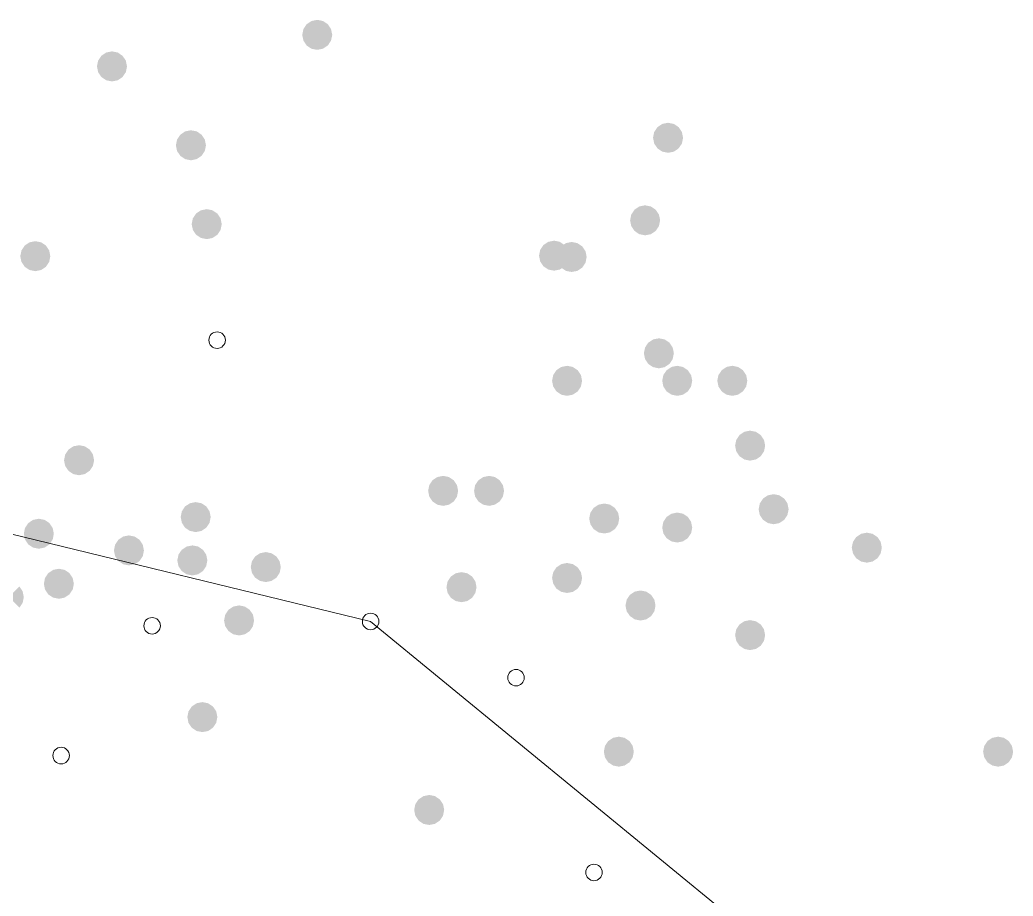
# Model space of a CAD drawing. Header units: millimetres. Extents: x 87938 to 265635, y 330093 to 434310.
# Drawn here: x 236757 to 238644, y 388779 to 390444 of the extents above; entities that cross this region are included whole.
import ezdxf

# ---------------------------------------------------------------- set-up
doc = ezdxf.new("R2010")
doc.units = ezdxf.units.MM

# ---------------------------------------------------------------- blocks, each defined once
blk = doc.blocks.new('A$C3F56660F')
at = {"lineweight": 0}
for p, q in [((5045.8, 7777.4), (4200, 7983.4)), ((5812.8, 7148.3), (5045.8, 7777.4))]:
    blk.add_line(p, q, dxfattribs=at)
for centre, start, end in [((4754.2, 8311.8), 0, 180), ((4754.2, 8311.8), 180, 0), ((5045.8, 7777.4), 0, 180), ((4630.7, 7769.2), 0, 180), ((5045.8, 7777.4), 180, 0), ((4630.7, 7769.2), 180, 0), ((5322, 7670.6), 0, 180), ((5322, 7670.6), 180, 0), ((4457.9, 7522.6), 0, 180), ((4457.9, 7522.6), 180, 0), ((5470.1, 7300.6), 0, 180), ((5470.1, 7300.6), 180, 0)]:
    blk.add_arc(centre, 15.7, start, end, dxfattribs=at)
for points in [[(4944.4, 8891.8), (4924.2, 8911.9), (4915.9, 8891.8), (4918.1, 8902.7)], [(4944.4, 8891.8), (4944.4, 8920.3), (4924.2, 8911.9), (4933.5, 8918.1)], [(4944.4, 8891.8), (4964.6, 8911.9), (4944.4, 8920.3), (4955.3, 8918.1)], [(4944.4, 8891.8), (4972.9, 8891.8), (4964.6, 8911.9), (4970.7, 8902.7)], [(4944.4, 8891.8), (4915.9, 8891.8), (4924.2, 8871.6), (4918.1, 8880.9)], [(4944.4, 8891.8), (4924.2, 8871.6), (4944.4, 8863.3), (4933.5, 8865.4)], [(4944.4, 8891.8), (4944.4, 8863.3), (4964.6, 8871.6), (4955.3, 8865.4)], [(4944.4, 8891.8), (4964.6, 8871.6), (4972.9, 8891.8), (4970.7, 8880.9)], [(4554.5, 8831.8), (4534.3, 8852), (4526, 8831.8), (4528.1, 8842.8)], [(4554.5, 8831.8), (4554.5, 8860.4), (4534.3, 8852), (4543.6, 8858.2)], [(4554.5, 8831.8), (4574.6, 8852), (4554.5, 8860.4), (4565.4, 8858.2)], [(4554.5, 8831.8), (4583, 8831.8), (4574.6, 8852), (4580.8, 8842.8)], [(4554.5, 8831.8), (4526, 8831.8), (4534.3, 8811.7), (4528.1, 8820.9)], [(4554.5, 8831.8), (4534.3, 8811.7), (4554.5, 8803.3), (4543.6, 8805.5)], [(4554.5, 8831.8), (4554.5, 8803.3), (4574.6, 8811.7), (4565.4, 8805.5)], [(4554.5, 8831.8), (4574.6, 8811.7), (4583, 8831.8), (4580.8, 8820.9)], [(5610.8, 8696.3), (5610.8, 8724.8), (5590.7, 8716.4), (5599.9, 8722.6)], [(5610.8, 8696.3), (5631, 8716.4), (5610.8, 8724.8), (5621.8, 8722.6)], [(4704.5, 8682), (4684.3, 8702.2), (4675.9, 8682), (4678.1, 8692.9)], [(4704.5, 8682), (4704.5, 8710.5), (4684.3, 8702.2), (4693.5, 8708.4)], [(4704.5, 8682), (4724.6, 8702.2), (4704.5, 8710.5), (4715.4, 8708.4)], [(4704.5, 8682), (4733, 8682), (4724.6, 8702.2), (4730.8, 8692.9)], [(5610.8, 8696.3), (5590.7, 8716.4), (5582.3, 8696.3), (5584.5, 8707.2)], [(5610.8, 8696.3), (5639.4, 8696.3), (5631, 8716.4), (5637.2, 8707.2)], [(4704.5, 8682), (4675.9, 8682), (4684.3, 8661.9), (4678.1, 8671.1)], [(4704.5, 8682), (4684.3, 8661.9), (4704.5, 8653.5), (4693.5, 8655.7)], [(4704.5, 8682), (4704.5, 8653.5), (4724.6, 8661.9), (4715.4, 8655.7)], [(4704.5, 8682), (4724.6, 8661.9), (4733, 8682), (4730.8, 8671.1)], [(5610.8, 8696.3), (5582.3, 8696.3), (5590.7, 8676.1), (5584.5, 8685.3)], [(5610.8, 8696.3), (5590.7, 8676.1), (5610.8, 8667.7), (5599.9, 8669.9)], [(5610.8, 8696.3), (5610.8, 8667.7), (5631, 8676.1), (5621.8, 8669.9)], [(5610.8, 8696.3), (5631, 8676.1), (5639.4, 8696.3), (5637.2, 8685.3)], [(5567.2, 8539.5), (5567.2, 8568), (5547.1, 8559.6), (5556.3, 8565.8)], [(5567.2, 8539.5), (5587.4, 8559.6), (5567.2, 8568), (5578.2, 8565.8)], [(4734.4, 8532.2), (4714.3, 8552.4), (4705.9, 8532.2), (4708.1, 8543.1)], [(4734.4, 8532.2), (4734.4, 8560.7), (4714.3, 8552.4), (4723.5, 8558.5)], [(4734.4, 8532.2), (4754.6, 8552.4), (4734.4, 8560.7), (4745.4, 8558.5)], [(4734.4, 8532.2), (4763, 8532.2), (4754.6, 8552.4), (4760.8, 8543.1)], [(5567.2, 8539.5), (5547.1, 8559.6), (5538.7, 8539.5), (5540.9, 8550.4)], [(5567.2, 8539.5), (5595.8, 8539.5), (5587.4, 8559.6), (5593.6, 8550.4)], [(4734.4, 8532.2), (4705.9, 8532.2), (4714.3, 8512), (4708.1, 8521.3)], [(4734.4, 8532.2), (4714.3, 8512), (4734.4, 8503.7), (4723.5, 8505.9)], [(4734.4, 8532.2), (4734.4, 8503.7), (4754.6, 8512), (4745.4, 8505.9)], [(4734.4, 8532.2), (4754.6, 8512), (4763, 8532.2), (4760.8, 8521.3)], [(5567.2, 8539.5), (5538.7, 8539.5), (5547.1, 8519.3), (5540.9, 8528.5)], [(5567.2, 8539.5), (5547.1, 8519.3), (5567.2, 8510.9), (5556.3, 8513.1)], [(5567.2, 8539.5), (5567.2, 8510.9), (5587.4, 8519.3), (5578.2, 8513.1)], [(5567.2, 8539.5), (5587.4, 8519.3), (5595.8, 8539.5), (5593.6, 8528.5)], [(4408.8, 8471.3), (4388.7, 8491.5), (4380.3, 8471.3), (4382.5, 8482.2)], [(4408.8, 8471.3), (4408.8, 8499.8), (4388.7, 8491.5), (4397.9, 8497.7)], [(4408.8, 8471.3), (4429, 8491.5), (4408.8, 8499.8), (4419.7, 8497.7)], [(4408.8, 8471.3), (4437.3, 8471.3), (4429, 8491.5), (4435.2, 8482.2)], [(5394.3, 8472.3), (5374.1, 8492.4), (5365.8, 8472.3), (5367.9, 8483.2)], [(5394.3, 8472.3), (5394.3, 8500.8), (5374.1, 8492.4), (5383.4, 8498.6)], [(5394.3, 8472.3), (5414.5, 8492.4), (5394.3, 8500.8), (5405.2, 8498.6)], [(5394.3, 8472.3), (5422.8, 8472.3), (5414.5, 8492.4), (5420.6, 8483.2)], [(5427.7, 8469.8), (5427.7, 8498.3), (5407.6, 8489.9), (5416.8, 8496.1)], [(5427.7, 8469.8), (5447.9, 8489.9), (5427.7, 8498.3), (5438.6, 8496.1)], [(5394.3, 8472.3), (5365.8, 8472.3), (5374.1, 8452.1), (5367.9, 8461.4)], [(5394.3, 8472.3), (5374.1, 8452.1), (5394.3, 8443.8), (5383.4, 8445.9)], [(5394.3, 8472.3), (5394.3, 8443.8), (5414.5, 8452.1), (5405.2, 8445.9)], [(5394.3, 8472.3), (5414.5, 8452.1), (5422.8, 8472.3), (5420.6, 8461.4)], [(5427.7, 8469.8), (5407.6, 8489.9), (5399.2, 8469.8), (5401.4, 8480.7)], [(5427.7, 8469.8), (5456.2, 8469.8), (5447.9, 8489.9), (5454.1, 8480.7)], [(4408.8, 8471.3), (4380.3, 8471.3), (4388.7, 8451.2), (4382.5, 8460.4)], [(4408.8, 8471.3), (4388.7, 8451.2), (4408.8, 8442.8), (4397.9, 8445)], [(4408.8, 8471.3), (4408.8, 8442.8), (4429, 8451.2), (4419.7, 8445)], [(4408.8, 8471.3), (4429, 8451.2), (4437.3, 8471.3), (4435.2, 8460.4)], [(5427.7, 8469.8), (5399.2, 8469.8), (5407.6, 8449.6), (5401.4, 8458.9)], [(5427.7, 8469.8), (5407.6, 8449.6), (5427.7, 8441.3), (5416.8, 8443.4)], [(5427.7, 8469.8), (5427.7, 8441.3), (5447.9, 8449.6), (5438.6, 8443.4)], [(5427.7, 8469.8), (5447.9, 8449.6), (5456.2, 8469.8), (5454.1, 8458.9)], [(5593.4, 8286.8), (5573.2, 8307), (5564.9, 8286.8), (5567.1, 8297.7)], [(5593.4, 8286.8), (5593.4, 8315.3), (5573.2, 8307), (5582.5, 8313.2)], [(5593.4, 8286.8), (5613.6, 8307), (5593.4, 8315.3), (5604.3, 8313.2)], [(5593.4, 8286.8), (5621.9, 8286.8), (5613.6, 8307), (5619.7, 8297.7)], [(5593.4, 8286.8), (5564.9, 8286.8), (5573.2, 8266.7), (5567.1, 8275.9)], [(5593.4, 8286.8), (5573.2, 8266.7), (5593.4, 8258.3), (5582.5, 8260.5)], [(5593.4, 8286.8), (5593.4, 8258.3), (5613.6, 8266.7), (5604.3, 8260.5)], [(5593.4, 8286.8), (5613.6, 8266.7), (5621.9, 8286.8), (5619.7, 8275.9)], [(5419, 8234.6), (5398.8, 8254.7), (5390.5, 8234.6), (5392.7, 8245.5)], [(5419, 8234.6), (5419, 8263.1), (5398.8, 8254.7), (5408.1, 8260.9)], [(5419, 8234.6), (5439.2, 8254.7), (5419, 8263.1), (5429.9, 8260.9)], [(5419, 8234.6), (5447.5, 8234.6), (5439.2, 8254.7), (5445.4, 8245.5)], [(5628.3, 8234.6), (5608.1, 8254.7), (5599.8, 8234.6), (5601.9, 8245.5)], [(5628.3, 8234.6), (5628.3, 8263.1), (5608.1, 8254.7), (5617.4, 8260.9)], [(5628.3, 8234.6), (5648.4, 8254.7), (5628.3, 8263.1), (5639.2, 8260.9)], [(5628.3, 8234.6), (5656.8, 8234.6), (5648.4, 8254.7), (5654.6, 8245.5)], [(5732.9, 8234.6), (5712.8, 8254.7), (5704.4, 8234.6), (5706.6, 8245.5)], [(5732.9, 8234.6), (5732.9, 8263.1), (5712.8, 8254.7), (5722, 8260.9)], [(5732.9, 8234.6), (5753.1, 8254.7), (5732.9, 8263.1), (5743.8, 8260.9)], [(5732.9, 8234.6), (5761.4, 8234.6), (5753.1, 8254.7), (5759.3, 8245.5)], [(5419, 8234.6), (5390.5, 8234.6), (5398.8, 8214.4), (5392.7, 8223.7)], [(5419, 8234.6), (5398.8, 8214.4), (5419, 8206), (5408.1, 8208.2)], [(5419, 8234.6), (5419, 8206), (5439.2, 8214.4), (5429.9, 8208.2)], [(5419, 8234.6), (5439.2, 8214.4), (5447.5, 8234.6), (5445.4, 8223.7)], [(5628.3, 8234.6), (5599.8, 8234.6), (5608.1, 8214.4), (5601.9, 8223.7)], [(5628.3, 8234.6), (5608.1, 8214.4), (5628.3, 8206), (5617.4, 8208.2)], [(5628.3, 8234.6), (5628.3, 8206), (5648.4, 8214.4), (5639.2, 8208.2)], [(5628.3, 8234.6), (5648.4, 8214.4), (5656.8, 8234.6), (5654.6, 8223.7)], [(5732.9, 8234.6), (5704.4, 8234.6), (5712.8, 8214.4), (5706.6, 8223.7)], [(5732.9, 8234.6), (5712.8, 8214.4), (5732.9, 8206), (5722, 8208.2)], [(5732.9, 8234.6), (5732.9, 8206), (5753.1, 8214.4), (5743.8, 8208.2)], [(5732.9, 8234.6), (5753.1, 8214.4), (5761.4, 8234.6), (5759.3, 8223.7)], [(5766.7, 8111.4), (5766.7, 8139.9), (5746.6, 8131.6), (5755.8, 8137.7)], [(5766.7, 8111.4), (5786.9, 8131.6), (5766.7, 8139.9), (5777.7, 8137.7)], [(5766.7, 8111.4), (5746.6, 8131.6), (5738.2, 8111.4), (5740.4, 8122.3)], [(5766.7, 8111.4), (5795.3, 8111.4), (5786.9, 8131.6), (5793.1, 8122.3)], [(4492, 8083.7), (4471.8, 8103.9), (4463.4, 8083.7), (4465.6, 8094.6)], [(4492, 8083.7), (4492, 8112.2), (4471.8, 8103.9), (4481, 8110.1)], [(4492, 8083.7), (4512.1, 8103.9), (4492, 8112.2), (4502.9, 8110.1)], [(4492, 8083.7), (4520.5, 8083.7), (4512.1, 8103.9), (4518.3, 8094.6)], [(5766.7, 8111.4), (5738.2, 8111.4), (5746.6, 8091.2), (5740.4, 8100.5)], [(5766.7, 8111.4), (5746.6, 8091.2), (5766.7, 8082.9), (5755.8, 8085.1)], [(5766.7, 8111.4), (5766.7, 8082.9), (5786.9, 8091.2), (5777.7, 8085.1)], [(5766.7, 8111.4), (5786.9, 8091.2), (5795.3, 8111.4), (5793.1, 8100.5)], [(4492, 8083.7), (4463.4, 8083.7), (4471.8, 8063.6), (4465.6, 8072.8)], [(4492, 8083.7), (4471.8, 8063.6), (4492, 8055.2), (4481, 8057.4)], [(4492, 8083.7), (4492, 8055.2), (4512.1, 8063.6), (4502.9, 8057.4)], [(4492, 8083.7), (4512.1, 8063.6), (4520.5, 8083.7), (4518.3, 8072.8)], [(5183.6, 8025.5), (5163.4, 8045.7), (5155.1, 8025.5), (5157.2, 8036.4)], [(5183.6, 8025.5), (5183.6, 8054), (5163.4, 8045.7), (5172.7, 8051.8)], [(5183.6, 8025.5), (5203.7, 8045.7), (5183.6, 8054), (5194.5, 8051.8)], [(5183.6, 8025.5), (5212.1, 8025.5), (5203.7, 8045.7), (5209.9, 8036.4)], [(5270.8, 8025.5), (5250.6, 8045.7), (5242.3, 8025.5), (5244.4, 8036.4)], [(5270.8, 8025.5), (5270.8, 8054), (5250.6, 8045.7), (5259.9, 8051.8)], [(5270.8, 8025.5), (5290.9, 8045.7), (5270.8, 8054), (5281.7, 8051.8)], [(5270.8, 8025.5), (5299.3, 8025.5), (5290.9, 8045.7), (5297.1, 8036.4)], [(5183.6, 8025.5), (5155.1, 8025.5), (5163.4, 8005.3), (5157.2, 8014.6)], [(5183.6, 8025.5), (5163.4, 8005.3), (5183.6, 7997), (5172.7, 7999.2)], [(5183.6, 8025.5), (5183.6, 7997), (5203.7, 8005.3), (5194.5, 7999.2)], [(5183.6, 8025.5), (5203.7, 8005.3), (5212.1, 8025.5), (5209.9, 8014.6)], [(5270.8, 8025.5), (5242.3, 8025.5), (5250.6, 8005.3), (5244.4, 8014.6)], [(5270.8, 8025.5), (5250.6, 8005.3), (5270.8, 7997), (5259.9, 7999.2)], [(5270.8, 8025.5), (5270.8, 7997), (5290.9, 8005.3), (5281.7, 7999.2)], [(5270.8, 8025.5), (5290.9, 8005.3), (5299.3, 8025.5), (5297.1, 8014.6)], [(4713.5, 7975.7), (4713.5, 8004.2), (4693.3, 7995.9), (4702.6, 8002)], [(4713.5, 7975.7), (4733.7, 7995.9), (4713.5, 8004.2), (4724.4, 8002)], [(5489.6, 7973), (5489.6, 8001.5), (5469.5, 7993.1), (5478.7, 7999.3)], [(5489.6, 7973), (5509.8, 7993.1), (5489.6, 8001.5), (5500.5, 7999.3)], [(5811.4, 7990.6), (5791.2, 8010.8), (5782.9, 7990.6), (5785.1, 8001.6)], [(5811.4, 7990.6), (5811.4, 8019.2), (5791.2, 8010.8), (5800.5, 8017)], [(5811.4, 7990.6), (5831.6, 8010.8), (5811.4, 8019.2), (5822.3, 8017)], [(5811.4, 7990.6), (5839.9, 7990.6), (5831.6, 8010.8), (5837.7, 8001.6)], [(4713.5, 7975.7), (4693.3, 7995.9), (4685, 7975.7), (4687.2, 7986.6)], [(4713.5, 7975.7), (4742, 7975.7), (4733.7, 7995.9), (4739.8, 7986.6)], [(5489.6, 7973), (5469.5, 7993.1), (5461.1, 7973), (5463.3, 7983.9)], [(5489.6, 7973), (5518.1, 7973), (5509.8, 7993.1), (5516, 7983.9)], [(5628.3, 7955.8), (5628.3, 7984.3), (5608.1, 7976), (5617.4, 7982.1)], [(5628.3, 7955.8), (5648.4, 7976), (5628.3, 7984.3), (5639.2, 7982.1)], [(5811.4, 7990.6), (5782.9, 7990.6), (5791.2, 7970.5), (5785.1, 7979.7)], [(5811.4, 7990.6), (5791.2, 7970.5), (5811.4, 7962.1), (5800.5, 7964.3)], [(5811.4, 7990.6), (5811.4, 7962.1), (5831.6, 7970.5), (5822.3, 7964.3)], [(5811.4, 7990.6), (5831.6, 7970.5), (5839.9, 7990.6), (5837.7, 7979.7)], [(4415.5, 7944), (4395.4, 7964.2), (4387, 7944), (4389.2, 7954.9)], [(4415.5, 7944), (4415.5, 7972.5), (4395.4, 7964.2), (4404.6, 7970.4)], [(4415.5, 7944), (4435.7, 7964.2), (4415.5, 7972.5), (4426.4, 7970.4)], [(4415.5, 7944), (4444, 7944), (4435.7, 7964.2), (4441.9, 7954.9)], [(4713.5, 7975.7), (4685, 7975.7), (4693.3, 7955.5), (4687.2, 7964.8)], [(4713.5, 7975.7), (4693.3, 7955.5), (4713.5, 7947.2), (4702.6, 7949.4)], [(4713.5, 7975.7), (4713.5, 7947.2), (4733.7, 7955.5), (4724.4, 7949.4)], [(4713.5, 7975.7), (4733.7, 7955.5), (4742, 7975.7), (4739.8, 7964.8)], [(5489.6, 7973), (5461.1, 7973), (5469.5, 7952.8), (5463.3, 7962.1)], [(5489.6, 7973), (5469.5, 7952.8), (5489.6, 7944.5), (5478.7, 7946.6)], [(5489.6, 7973), (5489.6, 7944.5), (5509.8, 7952.8), (5500.5, 7946.6)], [(5489.6, 7973), (5509.8, 7952.8), (5518.1, 7973), (5516, 7962.1)], [(5628.3, 7955.8), (5608.1, 7976), (5599.8, 7955.8), (5601.9, 7966.7)], [(5628.3, 7955.8), (5656.8, 7955.8), (5648.4, 7976), (5654.6, 7966.7)], [(4415.5, 7944), (4387, 7944), (4395.4, 7923.9), (4389.2, 7933.1)], [(4415.5, 7944), (4395.4, 7923.9), (4415.5, 7915.5), (4404.6, 7917.7)], [(4415.5, 7944), (4415.5, 7915.5), (4435.7, 7923.9), (4426.4, 7917.7)], [(4415.5, 7944), (4435.7, 7923.9), (4444, 7944), (4441.9, 7933.1)], [(5628.3, 7955.8), (5599.8, 7955.8), (5608.1, 7935.6), (5601.9, 7944.9)], [(5628.3, 7955.8), (5608.1, 7935.6), (5628.3, 7927.3), (5617.4, 7929.5)], [(5628.3, 7955.8), (5628.3, 7927.3), (5648.4, 7935.6), (5639.2, 7929.5)], [(5628.3, 7955.8), (5648.4, 7935.6), (5656.8, 7955.8), (5654.6, 7944.9)], [(5988.4, 7917.6), (5988.4, 7946.1), (5968.3, 7937.8), (5977.5, 7943.9)], [(5988.4, 7917.6), (6008.6, 7937.8), (5988.4, 7946.1), (5999.4, 7943.9)], [(4586.7, 7912.4), (4566.5, 7932.5), (4558.2, 7912.4), (4560.4, 7923.3)], [(4586.7, 7912.4), (4586.7, 7940.9), (4566.5, 7932.5), (4575.8, 7938.7)], [(4586.7, 7912.4), (4606.9, 7932.5), (4586.7, 7940.9), (4597.6, 7938.7)], [(4586.7, 7912.4), (4615.2, 7912.4), (4606.9, 7932.5), (4613, 7923.3)], [(5988.4, 7917.6), (5968.3, 7937.8), (5959.9, 7917.6), (5962.1, 7928.5)], [(5988.4, 7917.6), (6017, 7917.6), (6008.6, 7937.8), (6014.8, 7928.5)], [(4586.7, 7912.4), (4558.2, 7912.4), (4566.5, 7892.2), (4560.4, 7901.5)], [(4586.7, 7912.4), (4566.5, 7892.2), (4586.7, 7883.9), (4575.8, 7886)], [(4586.7, 7912.4), (4586.7, 7883.9), (4606.9, 7892.2), (4597.6, 7886)], [(4586.7, 7912.4), (4606.9, 7892.2), (4615.2, 7912.4), (4613, 7901.5)], [(4707.2, 7893.4), (4687, 7913.5), (4678.6, 7893.4), (4680.8, 7904.3)], [(4707.2, 7893.4), (4707.2, 7921.9), (4687, 7913.5), (4696.2, 7919.7)], [(4707.2, 7893.4), (4727.3, 7913.5), (4707.2, 7921.9), (4718.1, 7919.7)], [(4707.2, 7893.4), (4735.7, 7893.4), (4727.3, 7913.5), (4733.5, 7904.3)], [(4846.6, 7880.7), (4846.6, 7909.2), (4826.5, 7900.9), (4835.7, 7907)], [(4846.6, 7880.7), (4866.8, 7900.9), (4846.6, 7909.2), (4857.5, 7907)], [(5988.4, 7917.6), (5959.9, 7917.6), (5968.3, 7897.4), (5962.1, 7906.7)], [(5988.4, 7917.6), (5968.3, 7897.4), (5988.4, 7889.1), (5977.5, 7891.3)], [(5988.4, 7917.6), (5988.4, 7889.1), (6008.6, 7897.4), (5999.4, 7891.3)], [(5988.4, 7917.6), (6008.6, 7897.4), (6017, 7917.6), (6014.8, 7906.7)], [(4707.2, 7893.4), (4678.6, 7893.4), (4687, 7873.2), (4680.8, 7882.5)], [(4707.2, 7893.4), (4687, 7873.2), (4707.2, 7864.9), (4696.2, 7867)], [(4707.2, 7893.4), (4707.2, 7864.9), (4727.3, 7873.2), (4718.1, 7867)], [(4707.2, 7893.4), (4727.3, 7873.2), (4735.7, 7893.4), (4733.5, 7882.5)], [(4846.6, 7880.7), (4826.5, 7900.9), (4818.1, 7880.7), (4820.3, 7891.6)], [(4846.6, 7880.7), (4875.2, 7880.7), (4866.8, 7900.9), (4873, 7891.6)], [(5419, 7860), (5419, 7888.5), (5398.8, 7880.1), (5408.1, 7886.3)], [(5419, 7860), (5439.2, 7880.1), (5419, 7888.5), (5429.9, 7886.3)], [(4453.6, 7849), (4433.4, 7869.2), (4425.1, 7849), (4427.2, 7859.9)], [(4453.6, 7849), (4453.6, 7877.5), (4433.4, 7869.2), (4442.7, 7875.4)], [(4453.6, 7849), (4473.7, 7869.2), (4453.6, 7877.5), (4464.5, 7875.4)], [(4453.6, 7849), (4482.1, 7849), (4473.7, 7869.2), (4479.9, 7859.9)], [(4846.6, 7880.7), (4818.1, 7880.7), (4826.5, 7860.5), (4820.3, 7869.8)], [(4846.6, 7880.7), (4826.5, 7860.5), (4846.6, 7852.2), (4835.7, 7854.4)], [(4846.6, 7880.7), (4846.6, 7852.2), (4866.8, 7860.5), (4857.5, 7854.4)], [(4846.6, 7880.7), (4866.8, 7860.5), (4875.2, 7880.7), (4873, 7869.8)], [(5218.5, 7842.6), (5218.5, 7871.1), (5198.3, 7862.7), (5207.5, 7868.9)], [(5218.5, 7842.6), (5238.6, 7862.7), (5218.5, 7871.1), (5229.4, 7868.9)], [(5419, 7860), (5398.8, 7880.1), (5390.5, 7860), (5392.7, 7870.9)], [(5419, 7860), (5447.5, 7860), (5439.2, 7880.1), (5445.4, 7870.9)], [(5218.5, 7842.6), (5198.3, 7862.7), (5189.9, 7842.6), (5192.1, 7853.5)], [(5218.5, 7842.6), (5247, 7842.6), (5238.6, 7862.7), (5244.8, 7853.5)], [(5419, 7860), (5390.5, 7860), (5398.8, 7839.8), (5392.7, 7849.1)], [(5419, 7860), (5398.8, 7839.8), (5419, 7831.5), (5408.1, 7833.6)], [(5419, 7860), (5419, 7831.5), (5439.2, 7839.8), (5429.9, 7833.6)], [(5419, 7860), (5439.2, 7839.8), (5447.5, 7860), (5445.4, 7849.1)], [(4358.5, 7823.7), (4387, 7823.7), (4378.6, 7843.9), (4384.8, 7834.6)], [(4453.6, 7849), (4425.1, 7849), (4433.4, 7828.9), (4427.2, 7838.1)], [(4453.6, 7849), (4433.4, 7828.9), (4453.6, 7820.5), (4442.7, 7822.7)], [(4453.6, 7849), (4453.6, 7820.5), (4473.7, 7828.9), (4464.5, 7822.7)], [(4453.6, 7849), (4473.7, 7828.9), (4482.1, 7849), (4479.9, 7838.1)], [(5218.5, 7842.6), (5189.9, 7842.6), (5198.3, 7822.4), (5192.1, 7831.6)], [(5218.5, 7842.6), (5198.3, 7822.4), (5218.5, 7814), (5207.5, 7816.2)], [(5218.5, 7842.6), (5218.5, 7814), (5238.6, 7822.4), (5229.4, 7816.2)], [(5218.5, 7842.6), (5238.6, 7822.4), (5247, 7842.6), (5244.8, 7831.6)], [(5558.5, 7807.7), (5558.5, 7836.2), (5538.4, 7827.9), (5547.6, 7834.1)], [(5558.5, 7807.7), (5578.7, 7827.9), (5558.5, 7836.2), (5569.4, 7834.1)], [(4358.5, 7823.7), (4378.6, 7803.5), (4387, 7823.7), (4384.8, 7812.8)], [(5558.5, 7807.7), (5538.4, 7827.9), (5530, 7807.7), (5532.2, 7818.6)], [(5558.5, 7807.7), (5587, 7807.7), (5578.7, 7827.9), (5584.9, 7818.6)], [(4795.9, 7779.4), (4775.8, 7799.5), (4767.4, 7779.4), (4769.6, 7790.3)], [(4795.9, 7779.4), (4795.9, 7807.9), (4775.8, 7799.5), (4785, 7805.7)], [(4795.9, 7779.4), (4816.1, 7799.5), (4795.9, 7807.9), (4806.8, 7805.7)], [(4795.9, 7779.4), (4824.4, 7779.4), (4816.1, 7799.5), (4822.3, 7790.3)], [(5558.5, 7807.7), (5530, 7807.7), (5538.4, 7787.6), (5532.2, 7796.8)], [(5558.5, 7807.7), (5538.4, 7787.6), (5558.5, 7779.2), (5547.6, 7781.4)], [(5558.5, 7807.7), (5558.5, 7779.2), (5578.7, 7787.6), (5569.4, 7781.4)], [(5558.5, 7807.7), (5578.7, 7787.6), (5587, 7807.7), (5584.9, 7796.8)], [(4795.9, 7779.4), (4767.4, 7779.4), (4775.8, 7759.2), (4769.6, 7768.4)], [(4795.9, 7779.4), (4775.8, 7759.2), (4795.9, 7750.8), (4785, 7753)], [(4795.9, 7779.4), (4795.9, 7750.8), (4816.1, 7759.2), (4806.8, 7753)], [(4795.9, 7779.4), (4816.1, 7759.2), (4824.4, 7779.4), (4822.3, 7768.4)], [(5766.7, 7751.5), (5766.7, 7780), (5746.6, 7771.7), (5755.8, 7777.8)], [(5766.7, 7751.5), (5786.9, 7771.7), (5766.7, 7780), (5777.7, 7777.8)], [(5766.7, 7751.5), (5746.6, 7771.7), (5738.2, 7751.5), (5740.4, 7762.4)], [(5766.7, 7751.5), (5795.3, 7751.5), (5786.9, 7771.7), (5793.1, 7762.4)], [(5766.7, 7751.5), (5738.2, 7751.5), (5746.6, 7731.3), (5740.4, 7740.6)], [(5766.7, 7751.5), (5746.6, 7731.3), (5766.7, 7723), (5755.8, 7725.2)], [(5766.7, 7751.5), (5766.7, 7723), (5786.9, 7731.3), (5777.7, 7725.2)], [(5766.7, 7751.5), (5786.9, 7731.3), (5795.3, 7751.5), (5793.1, 7740.6)], [(4726.2, 7595.7), (4726.2, 7624.2), (4706, 7615.8), (4715.3, 7622)], [(4726.2, 7595.7), (4746.3, 7615.8), (4726.2, 7624.2), (4737.1, 7622)], [(4726.2, 7595.7), (4706, 7615.8), (4697.7, 7595.7), (4699.8, 7606.6)], [(4726.2, 7595.7), (4754.7, 7595.7), (4746.3, 7615.8), (4752.5, 7606.6)], [(4726.2, 7595.7), (4697.7, 7595.7), (4706, 7575.5), (4699.8, 7584.8)], [(4726.2, 7595.7), (4706, 7575.5), (4726.2, 7567.2), (4715.3, 7569.3)], [(4726.2, 7595.7), (4726.2, 7567.2), (4746.3, 7575.5), (4737.1, 7569.3)], [(4726.2, 7595.7), (4746.3, 7575.5), (4754.7, 7595.7), (4752.5, 7584.8)], [(5517.3, 7530), (5497.2, 7550.2), (5488.8, 7530), (5491, 7540.9)], [(5517.3, 7530), (5517.3, 7558.5), (5497.2, 7550.2), (5506.4, 7556.4)], [(5517.3, 7530), (5537.5, 7550.2), (5517.3, 7558.5), (5528.2, 7556.4)], [(5517.3, 7530), (5545.8, 7530), (5537.5, 7550.2), (5543.7, 7540.9)], [(6237.9, 7530), (6217.7, 7550.2), (6209.4, 7530), (6211.5, 7540.9)], [(6237.9, 7530), (6237.9, 7558.5), (6217.7, 7550.2), (6227, 7556.4)], [(6237.9, 7530), (6258, 7550.2), (6237.9, 7558.5), (6248.8, 7556.4)], [(6237.9, 7530), (6266.4, 7530), (6258, 7550.2), (6264.2, 7540.9)], [(5517.3, 7530), (5488.8, 7530), (5497.2, 7509.8), (5491, 7519.1)], [(5517.3, 7530), (5497.2, 7509.8), (5517.3, 7501.5), (5506.4, 7503.7)], [(5517.3, 7530), (5517.3, 7501.5), (5537.5, 7509.8), (5528.2, 7503.7)], [(5517.3, 7530), (5537.5, 7509.8), (5545.8, 7530), (5543.7, 7519.1)], [(6237.9, 7530), (6209.4, 7530), (6217.7, 7509.8), (6211.5, 7519.1)], [(6237.9, 7530), (6217.7, 7509.8), (6237.9, 7501.5), (6227, 7503.7)], [(6237.9, 7530), (6237.9, 7501.5), (6258, 7509.8), (6248.8, 7503.7)], [(6237.9, 7530), (6258, 7509.8), (6266.4, 7530), (6264.2, 7519.1)], [(5157.1, 7419.3), (5136.9, 7439.4), (5128.6, 7419.3), (5130.7, 7430.2)], [(5157.1, 7419.3), (5157.1, 7447.8), (5136.9, 7439.4), (5146.2, 7445.6)], [(5157.1, 7419.3), (5177.2, 7439.4), (5157.1, 7447.8), (5168, 7445.6)], [(5157.1, 7419.3), (5185.6, 7419.3), (5177.2, 7439.4), (5183.4, 7430.2)], [(5157.1, 7419.3), (5128.6, 7419.3), (5136.9, 7399.1), (5130.7, 7408.4)], [(5157.1, 7419.3), (5136.9, 7399.1), (5157.1, 7390.8), (5146.2, 7392.9)], [(5157.1, 7419.3), (5157.1, 7390.8), (5177.2, 7399.1), (5168, 7392.9)], [(5157.1, 7419.3), (5177.2, 7399.1), (5185.6, 7419.3), (5183.4, 7408.4)]]:
    blk.add_trace(points, dxfattribs=at)
blk = doc.blocks.new('A$C3E9370D8')
blk.add_blockref('A$C3F56660F', (0, 0))

msp = doc.modelspace()

# ---------------------------------------------------------------- block references
msp.add_blockref('A$C3E9370D8', (232377.2, 381523.4))

doc.saveas('drawing.dxf')
